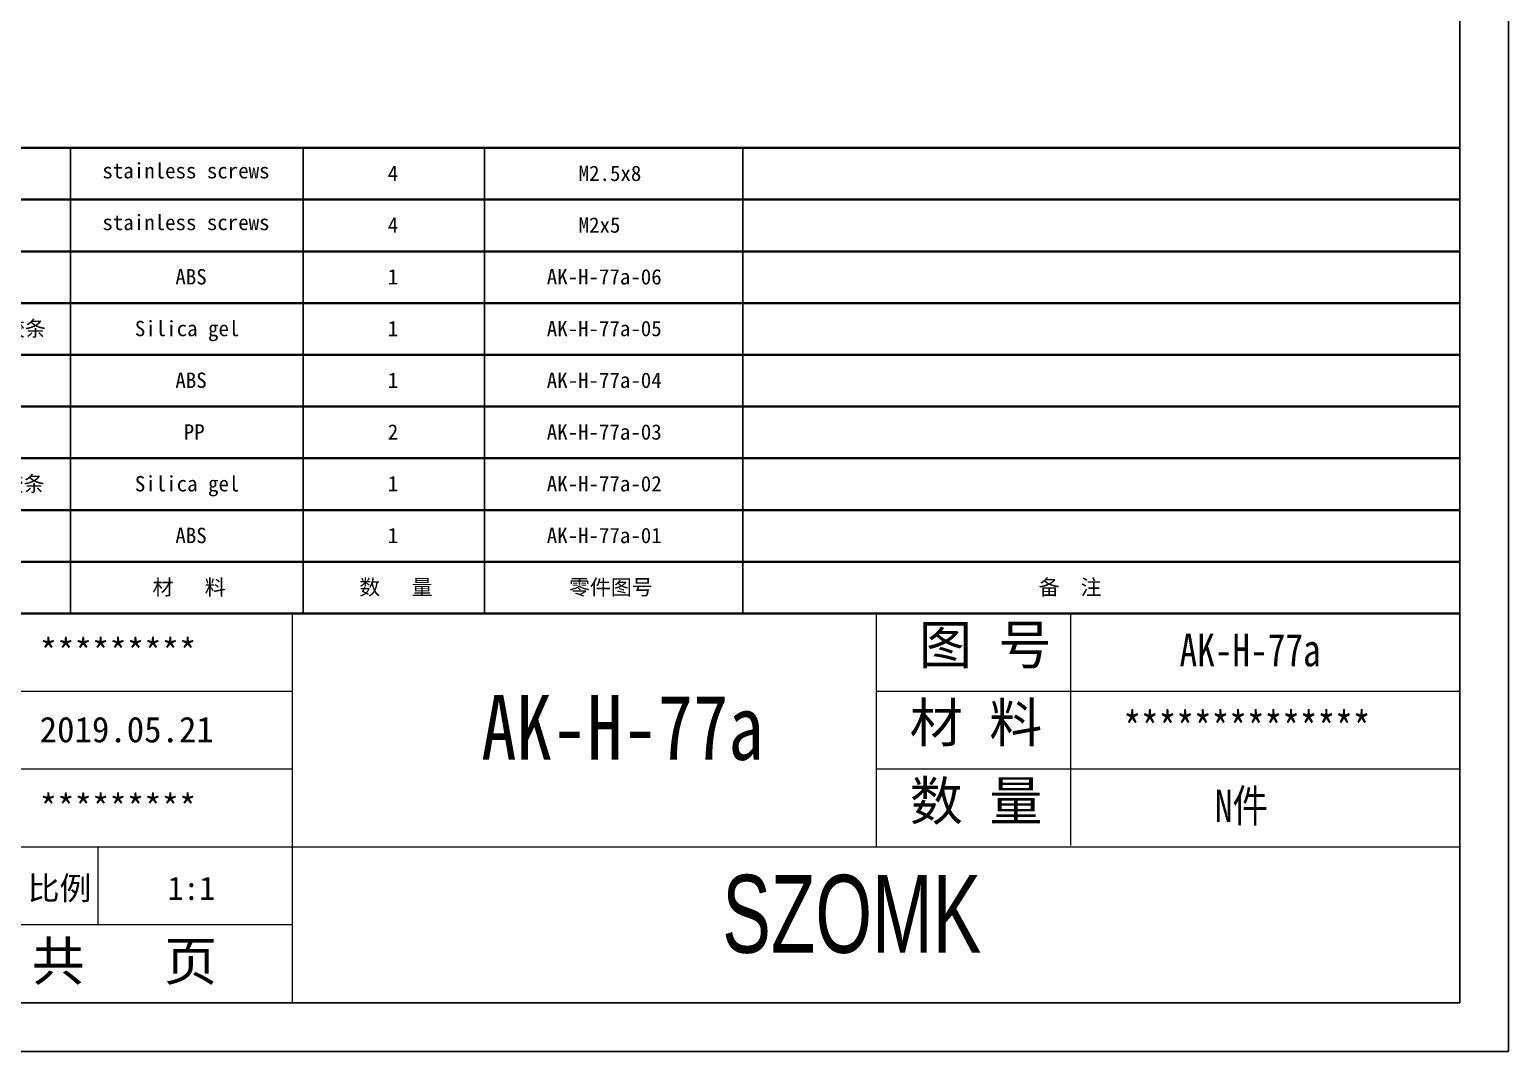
# Model space of a CAD drawing. Header units: inches. Extents: x 1153 to 4140, y 573 to 968.
# Drawn here: x 1425.7 to 1711.6, y 573 to 770.5 of the extents above; entities that cross this region are included whole.
import ezdxf

# ---------------------------------------------------------------- set-up
doc = ezdxf.new("R2010")
doc.units = ezdxf.units.IN
doc.layers.add('文字', color=81, linetype='Continuous')
doc.layers.add('粗实线', color=7, linetype='Continuous', lineweight=30)
doc.layers.add('细实线', color=3, linetype='Continuous', lineweight=9)
doc.styles.get("Standard").update_dxf_attribs({"font": 'txt', "bigfont": 'gbcbig.shx'})
doc.styles.add('宋体', font='', dxfattribs={"width": 0.8, "height": 3.5})
doc.styles.add('长仿宋', font='', dxfattribs={"width": 0.7, "height": 4})
doc.styles.get('宋体').set_extended_font_data('SimSun')
doc.styles.get('长仿宋').set_extended_font_data('SimSun')

msp = doc.modelspace()

# ---------------------------------------------------------------- linework, layer by layer
for p, q in [((1711.619, 968.002), (1711.619, 572.957)), ((1702.213, 958.597), (1702.213, 582.363)), ((1433.602, 657.609), (1433.602, 747.609)), ((1478.602, 657.609), (1478.602, 747.609)), ((1513.602, 657.609), (1513.602, 747.609)), ((1563.602, 657.609), (1563.602, 747.609)), ((1167.368, 582.363), (1702.213, 582.363)), ((1152.911, 572.957), (1711.619, 572.957))]:
    msp.add_line(p, q)
at = {"layer": '粗实线', "color": 7, "lineweight": 40}
for p, q in [((1702.213, 747.609), (1363.602, 747.609)), ((1702.213, 737.609), (1363.602, 737.609)), ((1702.213, 727.609), (1363.602, 727.609)), ((1702.213, 717.609), (1363.602, 717.609)), ((1702.213, 707.609), (1363.602, 707.609)), ((1702.213, 697.609), (1363.602, 697.609)), ((1702.213, 687.609), (1363.602, 687.609)), ((1702.213, 677.609), (1363.602, 677.609)), ((1702.213, 667.609), (1363.602, 667.609)), ((1702.213, 657.609), (1363.602, 657.609))]:
    msp.add_line(p, q, dxfattribs=at)
at = {"layer": '细实线', "color": 7}
for p, q in [((1476.473, 657.609), (1476.473, 582.363)), ((1589.343, 657.609), (1589.343, 612.461)), ((1626.966, 657.609), (1626.966, 612.778)), ((1476.473, 642.56), (1363.602, 642.56)), ((1702.213, 642.56), (1589.343, 642.56)), ((1476.473, 627.511), (1363.602, 627.511)), ((1702.213, 627.511), (1589.343, 627.511)), ((1702.213, 612.461), (1363.602, 612.461)), ((1438.849, 612.461), (1438.849, 597.412)), ((1476.473, 597.412), (1363.602, 597.412))]:
    msp.add_line(p, q, dxfattribs=at)

# ---------------------------------------------------------------- texts
at = {"attachment_point": 1}
for s, insert, char_height, width in [('{\\fSimHei|b0|i0|c134|p49;stainless screws}', (1439.75, 744.688), 2.96954, 1687.73996), ('{\\fSimHei|b0|i0|c134|p49;4}', (1494.926, 744.18), 2.96954, 1687.73996), ('{\\fSimHei|b0|i0|c134|p49;M2.5x8}', (1531.838, 744.18), 2.96954, 1687.73996), ('{\\fSimHei|b0|i0|c134|p49;stainless screws}', (1439.75, 734.688), 2.96954, 1687.73996), ('{\\fSimHei|b0|i0|c134|p49;4}', (1494.926, 734.18), 2.96954, 1687.73996), ('{\\fSimHei|b0|i0|c134|p49;M2x5}', (1531.838, 734.18), 2.96954, 1687.73996), ('{\\fSimHei|b0|i0|c134|p49;ABS}', (1453.862, 724.18), 2.96954, 1687.73996), ('{\\fSimHei|b0|i0|c134|p49;1}', (1494.926, 724.18), 2.96954, 1687.73996), ('{\\fSimHei|b0|i0|c134|p49;AK-H-77a-06}', (1525.673, 724.18), 2.96954, 1687.73996), ('{\\fSimHei|b0|i0|c134|p49;电池防水胶条}', (1404.534, 714.18), 2.96954, 1687.73996), ('{\\fSimHei|b0|i0|c134|p49;Silica gel}', (1446.033, 714.18), 2.96954, 1687.73996), ('{\\fSimHei|b0|i0|c134|p49;1}', (1494.926, 714.18), 2.96954, 1687.73996), ('{\\fSimHei|b0|i0|c134|p49;AK-H-77a-05}', (1525.673, 714.18), 2.96954, 1687.73996), ('{\\fSimHei|b0|i0|c134|p49;ABS}', (1453.862, 704.18), 2.96954, 1687.73996), ('{\\fSimHei|b0|i0|c134|p49;1}', (1494.926, 704.18), 2.96954, 1687.73996), ('{\\fSimHei|b0|i0|c134|p49;AK-H-77a-04}', (1525.673, 704.18), 2.96954, 1687.73996), ('{\\fSimHei|b0|i0|c134|p49;   PP}', (1449.423, 694.18), 2.96954, 1687.73996), ('{\\fSimHei|b0|i0|c134|p49;2}', (1494.926, 694.18), 2.96954, 1687.73996), ('{\\fSimHei|b0|i0|c134|p49;AK-H-77a-03}', (1525.673, 694.18), 2.96954, 1687.73996), ('{\\fSimHei|b0|i0|c134|p49;外壳防水胶条}', (1404.26, 684.18), 2.96954, 1687.73996), ('{\\fSimHei|b0|i0|c134|p49;Silica gel}', (1446.033, 684.18), 2.96954, 1687.73996), ('{\\fSimHei|b0|i0|c134|p49;1}', (1494.926, 684.18), 2.96954, 1687.73996), ('{\\fSimHei|b0|i0|c134|p49;AK-H-77a-02}', (1525.673, 684.18), 2.96954, 1687.73996), ('{\\fSimHei|b0|i0|c134|p49;ABS}', (1453.862, 674.18), 2.96954, 1687.73996), ('{\\fSimHei|b0|i0|c134|p49;1}', (1494.926, 674.18), 2.96954, 1687.73996), ('{\\fSimHei|b0|i0|c134|p49;AK-H-77a-01}', (1525.673, 674.18), 2.96954, 1687.73996), ('{\\fSimHei|b0|i0|c134|p49;材   料}', (1449.423, 664.18), 2.96954, 1687.73996), ('{\\fSimHei|b0|i0|c134|p49;数   量}', (1489.423, 664.18), 2.96954, 1687.73996), ('{\\fSimHei|b0|i0|c134|p49;零件图号}', (1529.97, 664.18), 2.96954, 1687.73996), ('{\\fSimHei|b0|i0|c134|p49;备  注}', (1620.787, 664.18), 2.96954, 1687.73996), ('{\\fSimHei|b0|i0|c134|p49;*********}', (1427.625, 652.702), 4.94924, 2812.89994), ('{\\fSimHei|b0|i0|c134|p49;2019.\\fSimHei|b0|i0|c0|p49;0\\fSimHei|b0|i0|c134|p49;5.21}', (1427.625, 637.653), 4.94924, 2812.89994), ('{\\fSimHei|b0|i0|c134|p49;*********}', (1427.625, 622.603), 4.94924, 2812.89994)]:
    msp.add_mtext(s, dxfattribs=dict(at, insert=insert, char_height=char_height, width=width))
at = {"layer": '文字', "color": 0, "attachment_point": 1, "style": '宋体'}
for s, insert, char_height, width in [('{\\H1.111x;AK-H-77a}', (1648.023, 653.678), 5.64351, 65.24531), ('AK-H-77a', (1513.004, 641.875), 12.5411, 160.33387), ('{\\H1.111x;**************}', (1637.167, 638.629), 5.64351, 65.24531), ('{\\H1.111x;N件}', (1654.849, 623.58), 5.64351, 65.24531)]:
    msp.add_mtext(s, dxfattribs=dict(at, insert=insert, char_height=char_height, width=width))
at = {"layer": '粗实线', "insert": (1559.61, 607.073), "char_height": 15.04936, "width": 168.76367, "attachment_point": 1, "style": '长仿宋'}
msp.add_mtext('{\\fSTXinwei|b0|i0|c134|p2;SZOMK}', dxfattribs=at)
at = {"layer": '细实线', "color": 7, "attachment_point": 1}
for s, insert, char_height, width in [('{\\fSimSun|b0|i0|c134|p54;图 号}', (1597.617, 655.325), 7.52468, 37.6234), ('{\\fSimSun|b0|i0|c134|p54;材 料   }', (1595.833, 640.275), 7.52468, 37.6234), ('{\\fSimSun|b0|i0|c134|p54;数 量}', (1595.87, 625.152), 7.52468, 33.99745), ('{\\fSimSun|b0|i0|c134|p54;比例}', (1425.305, 606.762), 4.51481, 19.8186), ('{\\fSimSun|b0|i0|c134|p54;1:1}', (1452.347, 606.762), 4.51481, 19.8186), ('{\\fSimSun|b0|i0|c134|p54; 共   页}', (1420.958, 594.186), 7.52468, 56.4351)]:
    msp.add_mtext(s, dxfattribs=dict(at, insert=insert, char_height=char_height, width=width))

doc.saveas('drawing.dxf')
